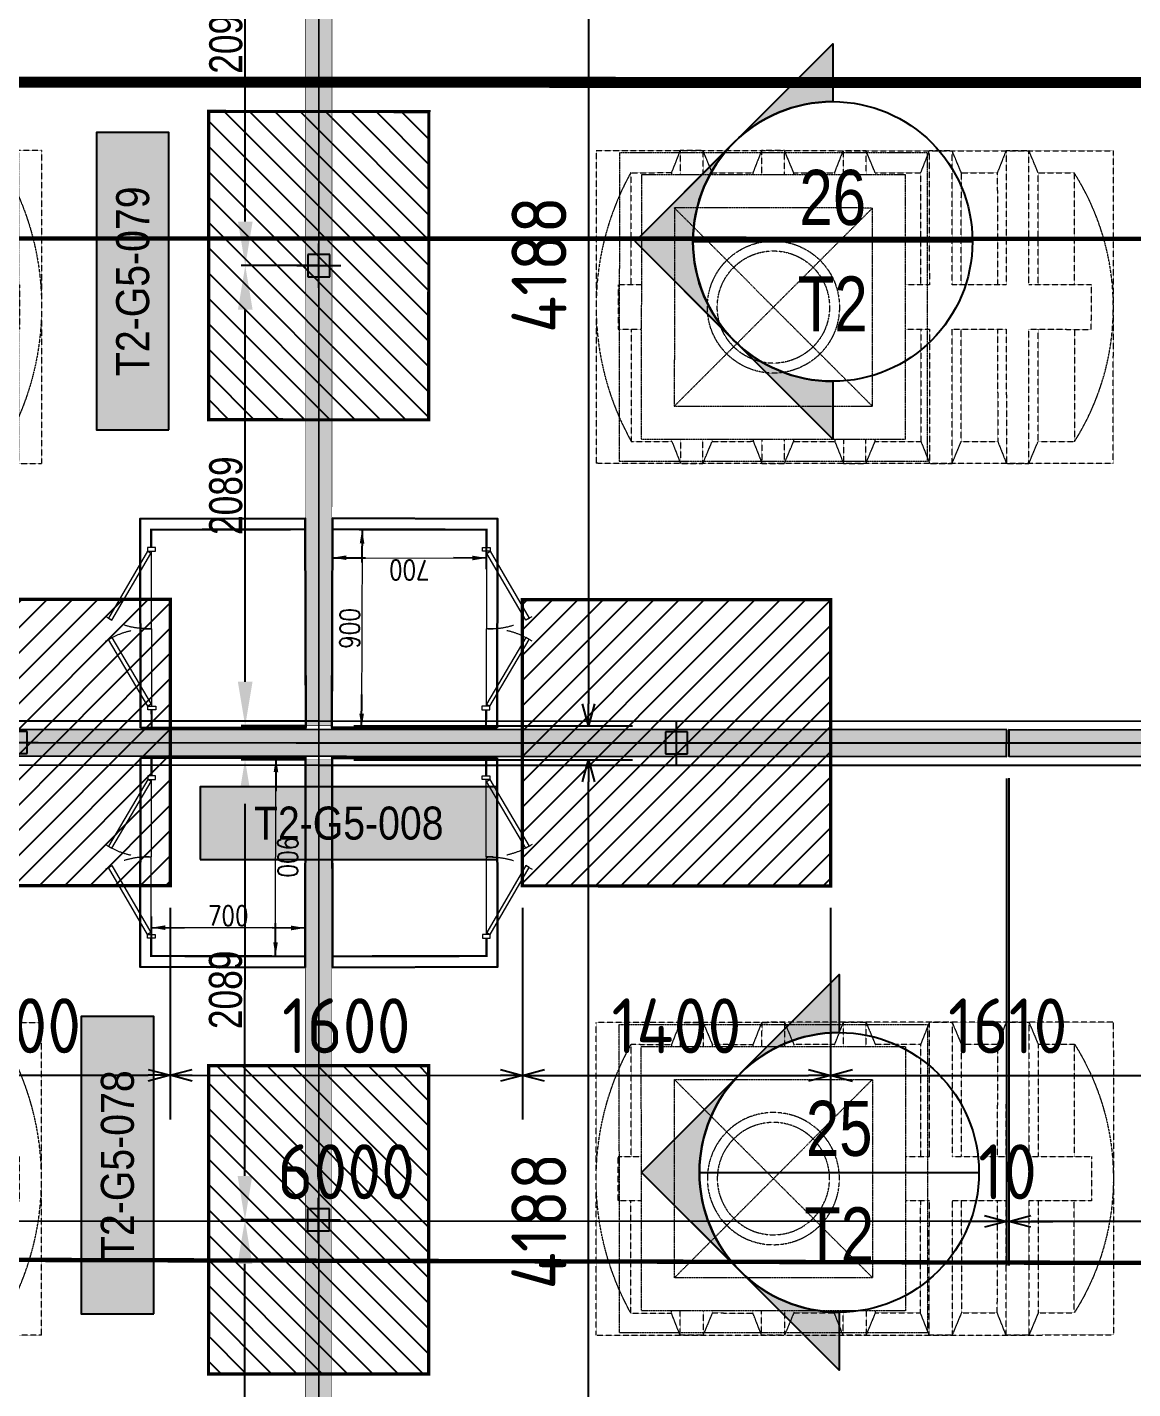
# Model space of a CAD drawing. Header units: centimetres. Extents: x -6122352 to 4157695, y -1694241 to 1947892.
# Drawn here: x 85581 to 90605, y -177697 to -171514 of the extents above; entities that cross this region are included whole.
import ezdxf
from ezdxf.enums import TextEntityAlignment as Align

# ---------------------------------------------------------------- set-up
doc = ezdxf.new("R2010")
doc.units = ezdxf.units.CM
doc.header["$MEASUREMENT"] = 0
doc.header["$PDMODE"] = 66
doc.header["$PDSIZE"] = 100
for name, pattern in [('HIDDEN', [0.375, 0.25, -0.125]), ('LTH-4G-M-XR-GROUND FLOOR PLAN$0$HIDDEN2', [0.1875, 0.125, -0.0625]), ('XR-AR-END-SETTING OUT PLAN$0$23261-XR-AR-SI-GF$0$HIDDEN', [0.375, 0.25, -0.125])]:
    doc.linetypes.add(name, pattern=pattern)
for name, color, linetype in [('00-MI-DIM', 7, 'Continuous'), ('23585-XR-AR-BOUNDARY WALLS AND SETBACKS$0$setback', 7, 'XR-AR-END-SETTING OUT PLAN$0$23261-XR-AR-SI-GF$0$HIDDEN'), ('@MI-FOOTINGS', 7, 'Continuous'), ('@MI-MEP', 7, 'Continuous'), ('@MI-REF LAYER', 7, 'Continuous'), ('@MI-TYPE-02', 6, 'Continuous'), ('CTECH-Text 2.5mm', 2, 'Continuous'), ('PANEL-TAGS', 7, 'Continuous'), ('VD-WS-WATER TANK', 7, 'Continuous')]:
    doc.layers.add(name, color=color, linetype=linetype)
doc.layers.add('08-Compound Wall-2', color=6, linetype='Continuous', lineweight=25, true_color=0xff00ff)
for name, color, linetype, lineweight in [('23585-XR-AR-102-8P-GF$0$A-FLOR-XREF', 8, 'Continuous', 9), ('23585-XR-AR-DAMAC PLOT LIMITS$0$1-Mid units', 41, 'Continuous', 5), ('A-ANNO-TEXT', 3, 'Continuous', 25), ('LTH-4G-M-XR-GROUND FLOOR PLAN$0$1717 X Water Tank Location_5B$0$00 Line 2', 6, 'Continuous', 13), ('ZAT_WALL PANEL', 3, 'Continuous', 30)]:
    doc.layers.add(name, color=color, linetype=linetype, lineweight=lineweight)
doc.layers.add('LTH-4G-M-XR-GROUND FLOOR PLAN$0$PDF_Geometry', color=7, linetype='Continuous', true_color=0xcccccc)
doc.styles.add('Arial Narrow', font='ARIALN.TTF', dxfattribs={"width": 0.95, "height": 500})
doc.styles.add('DIMTEXT', font='romans.shx', dxfattribs={"width": 0.8})
doc.styles.add('JWC 1.50MM', font='GOTHIC.TTF', dxfattribs={"width": 0.8, "height": 1.5})
doc.styles.add('PANELTAG_STYLE', font='arial.ttf')
doc.styles.add('Schueco-BEMSTIL', font='isocpeur.ttf', dxfattribs={"width": 0.9})
doc.dimstyles.new('DIM-25', dxfattribs={"dimscale": 25, "dimtxt": 2.5, "dimasz": 2.5, "dimexe": 1.25, "dimexo": 0.625, "dimgap": 1, "dimtad": 1, "dimdec": 0, "dimdsep": 46, "dimtxsty": 'DIMTEXT', "dimblk": 'AROW', "dimcen": 2.5, "dimse1": 1, "dimse2": 1, "dimclrd": 1, "dimclre": 1, "dimclrt": 2, "dimadec": 0, "dimazin": 0, "dimtfac": 1, "dimtdec": 0, "dimtmove": 0, "dimatfit": 3, "dimfxl": 1, "dimarcsym": 0})
doc.dimstyles.new('JWC - 1.5', dxfattribs={"dimtxt": 1.5, "dimasz": 2, "dimexe": 0.18, "dimexo": 0.06, "dimgap": 0.09, "dimtad": 1, "dimtoh": 1, "dimdec": 0, "dimzin": 0, "dimdsep": 46, "dimtxsty": 'JWC 1.50MM', "dimcen": 0.09, "dimclrd": 1, "dimclre": 1, "dimclrt": 2, "dimadec": 0, "dimazin": 0, "dimtfac": 1, "dimtdec": 0, "dimtofl": 0, "dimtmove": 0, "dimatfit": 3, "dimfxl": 30, "dimtolj": 1, "dimtzin": 0, "dimarcsym": 0})
doc.dimstyles.new('MI- JWC-TXT-2.5 MM', dxfattribs={"dimscale": 1.5, "dimtxt": 2.5, "dimasz": 1, "dimexe": 2, "dimexo": 1, "dimgap": 1, "dimtad": 1, "dimdec": 0, "dimdsep": 46, "dimtxsty": 'Schueco-BEMSTIL', "dimblk": 'OPEN30', "dimcen": 0, "dimdle": 2, "dimclrd": 140, "dimclre": 8, "dimclrt": 40, "dimadec": 0, "dimazin": 2, "dimtfac": 1, "dimtdec": 0, "dimtix": 1, "dimtmove": 2, "dimatfit": 3, "dimldrblk": 'OPEN', "dimfxl": 2, "dimlwd": -1, "dimlwe": -1, "dimarcsym": 0})

# ---------------------------------------------------------------- blocks, each defined once
blk = doc.blocks.new('23585-XR-AR-BOUNDARY WALLS AND SETBACKS')
at = {"layer": '08-Compound Wall-2'}
for points in [[(496543.3055, 2768839.1644), (496560.9267, 2768823.0184), (496567.0408, 2768829.6907), (496571.0944, 2768834.1145), (496575.1476, 2768838.5383), (496579.201, 2768842.9621), (496583.2544, 2768847.3859), (496589.3684, 2768854.0583), (496571.747, 2768870.2047)], [(496578.6957, 2768806.737), (496561.0742, 2768822.8833), (496567.1882, 2768829.5555), (496571.2418, 2768833.9793), (496575.295, 2768838.4031), (496579.3484, 2768842.8269), (496583.4018, 2768847.2507), (496589.5159, 2768853.9232), (496607.1371, 2768837.777)]]:
    blk.add_lwpolyline(points, dxfattribs=at)
at = {"layer": '23585-XR-AR-BOUNDARY WALLS AND SETBACKS$0$setback', "ltscale": 40, "const_width": 0.05}
blk.add_lwpolyline([(496585.2711, 2768853.8794), (496570.8939, 2768867.0531), (496566.7391, 2768862.5186), (496562.6856, 2768858.0948), (496558.6322, 2768853.671), (496554.5788, 2768849.2473), (496550.5252, 2768844.8235), (496546.3706, 2768840.2892), (496560.7478, 2768827.1156), (496564.9027, 2768831.6499), (496568.9563, 2768836.0737), (496573.0094, 2768840.4973), (496577.0628, 2768844.9212), (496581.1162, 2768849.345), (496585.2711, 2768853.8794)], dxfattribs=at)
blk = doc.blocks.new('A$C9d9485f6')
at = {"layer": 'A-ANNO-TEXT', "rotation": 312.4881850805905}
blk.add_blockref('23585-XR-AR-BOUNDARY WALLS AND SETBACKS', (-2377088.5348, -1504219.2521), dxfattribs=at)
blk = doc.blocks.new('23585-XR-AR-DAMAC PLOT LIMITS')
at = {"layer": '23585-XR-AR-DAMAC PLOT LIMITS$0$1-Mid units', "color": 251, "true_color": 0x636466}
for points in [[(496579.2747, 2768842.8945), (496561.5797, 2768859.1081), (496565.6331, 2768863.5319), (496583.3281, 2768847.3183)], [(496575.2213, 2768838.4707), (496557.5263, 2768854.6843), (496561.5797, 2768859.1081), (496579.2747, 2768842.8945)], [(496579.2747, 2768842.8945), (496583.3281, 2768847.3183), (496601.0233, 2768831.1045), (496596.9699, 2768826.6807)], [(496575.2213, 2768838.4707), (496579.2747, 2768842.8945), (496596.9699, 2768826.6807), (496592.9163, 2768822.2571)]]:
    blk.add_lwpolyline(points, close=True, dxfattribs=at)
blk = doc.blocks.new('A$Cf093b529')
at = {"layer": 'A-ANNO-TEXT'}
blk.add_blockref('23585-XR-AR-DAMAC PLOT LIMITS', (-495391.9901, -2768603.4419), dxfattribs=at)
blk = doc.blocks.new('AROW')
at = {"color": 1, "ltscale": 100}
for p, q in [((0, 0), (-3, 0)), ((0, -1), (0, 1))]:
    blk.add_line(p, q, dxfattribs=at)
blk.add_solid([(-1.28, 0.21), (-1.28, -0.21), (0, 0)], dxfattribs=at)
blk = doc.blocks.new('*D475')
at = {"layer": 'CTECH-Text 2.5mm', "color": 8, "lineweight": -2, "ltscale": 10, "transparency": 16777216}
blk.add_line((0.8246, -0.1346), (0.0246, -0.1346), dxfattribs=at)
at = {"layer": 'Defpoints', "color": 0, "ltscale": 10, "transparency": 16777216}
for p in [(-0.0254, 0), (0.8746, 0), (-0.0254, -0.1346)]:
    blk.add_point(p, dxfattribs=at)
at = {"layer": 'CTECH-Text 2.5mm', "color": 8, "lineweight": -2, "ltscale": 10, "transparency": 16777216, "xscale": 0.05, "yscale": 0.05, "zscale": 0.05, "rotation": 180}
blk.add_blockref('AROW', (-0.0254, -0.1346), dxfattribs=at)
at = {"layer": 'CTECH-Text 2.5mm', "color": 8, "lineweight": -2, "ltscale": 10, "transparency": 16777216, "xscale": 0.05, "yscale": 0.05, "zscale": 0.05}
blk.add_blockref('AROW', (0.8746, -0.1346), dxfattribs=at)
at = {"layer": 'CTECH-Text 2.5mm', "color": 8, "ltscale": 10, "transparency": 16777216, "insert": (0.4246, -0.0796), "char_height": 0.09, "attachment_point": 5, "style": 'DIMTEXT'}
blk.add_mtext('900', dxfattribs=at)
blk = doc.blocks.new('*D474')
at = {"layer": 'CTECH-Text 2.5mm', "color": 8, "lineweight": -2, "ltscale": 10, "transparency": 16777216}
blk.add_line((0.7459, -0.05), (0.7459, -0.65), dxfattribs=at)
at = {"layer": 'Defpoints', "color": 0, "ltscale": 10, "transparency": 16777216}
for p in [(0.8746, 0), (0.7459, -0.7), (0.8746, -0.7)]:
    blk.add_point(p, dxfattribs=at)
at = {"layer": 'CTECH-Text 2.5mm', "color": 8, "lineweight": -2, "ltscale": 10, "transparency": 16777216, "xscale": 0.05, "yscale": 0.05, "zscale": 0.05}
for p, rotation in [((0.7459, 0), 90), ((0.7459, -0.7), 270)]:
    blk.add_blockref('AROW', p, dxfattribs=dict(at, rotation=rotation))
at = {"layer": 'CTECH-Text 2.5mm', "color": 8, "ltscale": 10, "transparency": 16777216, "insert": (0.6909, -0.35), "char_height": 0.09, "attachment_point": 5, "rotation": 90, "style": 'DIMTEXT'}
blk.add_mtext('700', dxfattribs=at)
blk = doc.blocks.new('WT')
at = {"layer": 'VD-WS-WATER TANK', "color": 8, "linetype": 'HIDDEN', "lineweight": 5}
for p, q in [((-1544.6, 709.7), (-1544.6, -710.3)), ((-1544.6, 709.7), (805.4, 709.7)), ((805.4, -710.3), (805.4, 709.7)), ((-1205.2, 610), (-1368.6, 609.7)), ((-1367.6, 100.7), (-1368.6, 609.7)), ((-853.8, 610), (-1019.5, 609.7)), ((-462.5, 610), (-670.5, 610)), ((-92.3, 610), (-279.1, 610)), ((278, 610), (91.1, 609.6)), ((645.8, 610), (461.3, 609.7)), ((646.8, 100.7), (645.8, 610)), ((-1366.3, -610.3), (-1367.2, -101.4)), ((648.2, -610), (647.2, -101.4)), ((-1202.9, -610), (-1366.3, -610.3)), ((-853.8, -610), (-1017.2, -610.3)), ((-462.5, -610), (-668.2, -610)), ((-92.3, -610), (-276.8, -610)), ((278, -610), (93.4, -610.3)), ((648.2, -610), (463.6, -610.3)), ((805.4, -710.3), (-1544.6, -710.3))]:
    blk.add_line(p, q, dxfattribs=at)
at = {"layer": 'VD-WS-WATER TANK', "color": 8, "linetype": 'HIDDEN', "lineweight": 5, "ltscale": 0.2}
for p, q in [((-450, 450, 1.1), (450, -450, -1)), ((450, 450), (-450, -450, 1))]:
    blk.add_line(p, q, dxfattribs=at)
at = {"layer": 'VD-WS-WATER TANK', "color": 8, "linetype": 'HIDDEN', "lineweight": 5}
for points in [[(-1058, 100.7), (-1059, 709.7), (-1161.1, 709.7), (-1202.9, 610), (-1202.9, 100.7)], [(-1161.1, 709.7), (-1161.1, 100.7)], [(-1018.6, 100.7), (-1019.5, 610), (-1059, 709.7)], [(-708.9, 100.7), (-709.9, 709.7), (-812, 709.7), (-853.8, 610), (-853.8, 100.7)], [(-812, 709.7), (-812, 100.7)], [(-669.5, 100.7), (-670.5, 610), (-709.9, 709.7)], [(-318.4, 600), (-318.6, 709.7), (-420.7, 709.7), (-462.5, 610), (-462.5, 600)], [(-420.7, 709.7), (-420.7, 600)], [(-279.1, 600), (-279.1, 610), (-318.6, 709.7)], [(51.8, 600), (51.6, 709.7), (-50.5, 709.7), (-92.3, 610), (-92.3, 600)], [(-50.5, 709.7), (-50.5, 600)], [(91.1, 600), (91.1, 610), (51.6, 709.7)], [(422, 600), (421.8, 709.7), (319.7, 709.7), (278, 610), (278, 600)], [(319.7, 709.7), (319.7, 600)], [(461.3, 600), (461.3, 610), (421.8, 709.7)], [(-1161.1, 100.7), (-1444.6, 100.7), (-1444.6, -101.4), (-1161.1, -101.4)], [(-812, 100.7), (-1058, 100.7)], [(-600, 100.7), (-708.9, 100.7)], [(600, -101.4), (705.4, -101.4), (705.4, 100.7), (600, 100.7)], [(-1202.9, -101.4), (-1202.9, -610), (-1161.1, -710.3), (-1056.7, -710.3), (-1017.2, -610), (-1018.2, -101.4)], [(-1161.1, -101.4), (-1161.1, -710.3)], [(-1056.7, -710.3), (-1057.7, -101.4)], [(-1057.7, -101.4), (-812, -101.4)], [(-853.8, -101.4), (-853.8, -610), (-812, -710.3), (-707.6, -710.3), (-668.2, -610), (-669.1, -101.4)], [(-812, -101.4), (-812, -710.3)], [(-707.6, -710.3), (-708.6, -101.4)], [(-708.6, -101.4), (-600, -101.4)], [(-462.5, -600), (-462.5, -610), (-420.7, -710.3), (-316.2, -710.3), (-276.8, -610), (-276.8, -600)], [(-420.7, -600), (-420.7, -710.3)], [(-316.2, -710.3), (-316.4, -600)], [(-92.3, -600), (-92.3, -610), (-50.5, -710.3), (54, -710.3), (93.4, -610), (93.4, -600)], [(-50.5, -600), (-50.5, -710.3)], [(54, -710.3), (53.8, -600)], [(278, -600), (278, -610), (319.7, -710.3), (424.2, -710.3), (463.6, -610), (463.6, -600)], [(319.7, -600), (319.7, -710.3)], [(424.2, -710.3), (424, -600)]]:
    blk.add_lwpolyline(points, dxfattribs=at)
at = {"layer": 'VD-WS-WATER TANK', "color": 8, "linetype": 'HIDDEN', "lineweight": 5, "ltscale": 0.2}
for points in [[(-700, -700), (700, -700), (700, 700), (-700, 700)], [(-600, -600), (600, -600), (600, 600), (-600, 600)], [(-450, -450), (450, -450), (450, 450), (-450, 450)]]:
    blk.add_lwpolyline(points, close=True, dxfattribs=at)
at = {"layer": 'VD-WS-WATER TANK', "color": 8, "linetype": 'HIDDEN', "lineweight": 5}
for radius in [300, 255]:
    blk.add_circle((0, 0), radius, dxfattribs=at)
for centre, radius, start, end in [((-406.1, 1.5), 1138.5, 147.71236, 212.50564), ((-448.6, -2.1), 1254, 331.0009, 29.21709)]:
    blk.add_arc(centre, radius, start, end, dxfattribs=at)
blk = doc.blocks.new('A$Ce093a295')
at = {"color": 1, "true_color": 0xeb0000, "const_width": 0.008}
blk.add_lwpolyline([(42.3, -24.0001), (33.1501, -24.0001), (27.1499, -24), (21.1501, -23.9999), (15.1501, -24), (9.1501, -24), (0, -24.0002), (0, 0), (9.15, -0.0001), (15.1501, -0.0001), (21.1501, -0.0001), (27.1499, 0.0001), (33.1501, 0), (42.3, -0.0002)], close=True, dxfattribs=at)
blk = doc.blocks.new('A$Cb8ceda06')
at = {"color": 1, "true_color": 0xeb0000, "const_width": 0.008}
blk.add_lwpolyline([(42.3, -0.0003), (42.2998, -24.0003), (33.1499, -24.0003), (27.1499, -24.0003), (21.1499, -24.0001), (15.1499, -24.0001), (9.1499, -24.0001), (0, -24.0002), (0, 0), (9.1499, -0.0003), (15.15, -0.0004), (21.1499, -0.0002), (27.1499, -0.0002), (33.1499, -0.0001)], close=True, dxfattribs=at)
blk = doc.blocks.new('_Open30')
at = {"color": 0, "linetype": 'ByBlock', "lineweight": -2}
for p, q in [((-1, 0.268), (0, 0)), ((0, 0), (-1, -0.268)), ((0, 0), (-1, 0))]:
    blk.add_line(p, q, dxfattribs=at)
blk = doc.blocks.new('*D745')
at = {"layer": '00-MI-DIM', "color": 8, "transparency": 16777216}
for p, q in [((90041.2, -174924.1), (90040.8, -177136.6)), ((96041.1, -174926.3), (96040.7, -177137.7))]:
    blk.add_line(p, q, dxfattribs=at)
at = {"layer": '00-MI-DIM', "color": 140, "transparency": 16777216}
blk.add_line((95940.7, -176937.7), (90140.8, -176936.6), dxfattribs=at)
at = {"layer": 'Defpoints', "color": 0, "transparency": 16777216}
for p in [(90041.2, -174824.1), (96041.1, -174826.3), (90040.8, -176936.6)]:
    blk.add_point(p, dxfattribs=at)
at = {"layer": '00-MI-DIM', "color": 140, "transparency": 16777216, "xscale": 100, "yscale": 100, "zscale": 100}
for p, rotation in [((90040.8, -176936.6), 179.9898439714545), ((96040.7, -176937.7), 359.9898439714545)]:
    blk.add_blockref('_Open30', p, dxfattribs=dict(at, rotation=rotation))
at = {"layer": '00-MI-DIM', "color": 40, "transparency": 16777216, "insert": (93040.8, -176712.2), "char_height": 250, "attachment_point": 5, "rotation": 359.98984, "style": 'Schueco-BEMSTIL'}
blk.add_mtext('6000', dxfattribs=at)
blk = doc.blocks.new('_Open')
at = {"color": 0, "linetype": 'ByBlock', "lineweight": -2}
for p, q in [((-1, 0.2), (0, 0)), ((-1, -0.2), (0, 0)), ((0, 0), (-1, 0))]:
    blk.add_line(p, q, dxfattribs=at)
blk = doc.blocks.new('*D746')
at = {"layer": '00-MI-DIM', "color": 8, "transparency": 16777216}
for p, q in [((90031.2, -174925.1), (90030.8, -177136.6)), ((90041.2, -174924.1), (90040.8, -177136.6))]:
    blk.add_line(p, q, dxfattribs=at)
at = {"layer": '00-MI-DIM', "color": 140, "transparency": 16777216}
for p, q in [((89930.8, -176936.6), (89830.8, -176936.6)), ((90040.8, -176936.6), (90030.8, -176936.6)), ((90140.8, -176936.6), (90240.8, -176936.7))]:
    blk.add_line(p, q, dxfattribs=at)
at = {"layer": 'Defpoints', "color": 0, "transparency": 16777216}
for p in [(90031.2, -174825.1), (90041.2, -174824.1), (90030.8, -176936.6)]:
    blk.add_point(p, dxfattribs=at)
at = {"layer": '00-MI-DIM', "color": 140, "transparency": 16777216, "xscale": 100, "yscale": 100, "zscale": 100}
for p, rotation in [((90030.8, -176936.6), 359.9898439714545), ((90040.8, -176936.6), 179.9898439714545)]:
    blk.add_blockref('_Open30', p, dxfattribs=dict(at, rotation=rotation))
at = {"layer": '00-MI-DIM', "color": 40, "transparency": 16777216, "insert": (90035.9, -176711.6), "char_height": 250, "attachment_point": 5, "rotation": 359.98984, "style": 'Schueco-BEMSTIL'}
blk.add_mtext('10', dxfattribs=at)
blk = doc.blocks.new('*D747')
at = {"layer": '00-MI-DIM', "color": 8, "transparency": 16777216}
for p, q in [((84031.2, -174922.9), (84030.8, -177135.6)), ((90031.2, -174925.1), (90030.8, -177136.6))]:
    blk.add_line(p, q, dxfattribs=at)
at = {"layer": '00-MI-DIM', "color": 140, "transparency": 16777216}
blk.add_line((89930.8, -176936.6), (84130.9, -176935.6), dxfattribs=at)
at = {"layer": 'Defpoints', "color": 0, "transparency": 16777216}
for p in [(84031.3, -174822.9), (90031.2, -174825.1), (84030.9, -176935.6)]:
    blk.add_point(p, dxfattribs=at)
at = {"layer": '00-MI-DIM', "color": 140, "transparency": 16777216, "xscale": 100, "yscale": 100, "zscale": 100}
for p, rotation in [((84030.9, -176935.6), 179.9898439714545), ((90030.8, -176936.6), 359.9898439714545)]:
    blk.add_blockref('_Open30', p, dxfattribs=dict(at, rotation=rotation))
at = {"layer": '00-MI-DIM', "color": 40, "transparency": 16777216, "insert": (87030.9, -176711.1), "char_height": 250, "attachment_point": 5, "rotation": 359.98984, "style": 'Schueco-BEMSTIL'}
blk.add_mtext('6000', dxfattribs=at)
blk = doc.blocks.new('T2-FOOTING PLAN')
at = {"layer": '@MI-FOOTINGS', "transparency": 33554679}
h = blk.add_hatch(dxfattribs=at)
h.set_pattern_fill('ANSI31', color=8, scale=650)
h.paths.add_polyline_path([(-700, 650), (700, 650), (700, -650), (-700, -650)])
at = {"layer": '@MI-FOOTINGS', "color": 160, "true_color": 0x3340f0, "const_width": 15}
blk.add_lwpolyline([(-700, 650), (700, 650), (700, -650), (-700, -650)], close=True, dxfattribs=at)
at = {"layer": '@MI-FOOTINGS', "color": 30}
blk.add_point((0, 0), dxfattribs=at)
blk = doc.blocks.new('*D826')
at = {"layer": '00-MI-DIM', "color": 8, "transparency": 16777216}
for p, q in [((84831.3, -175512.4), (84831.1, -176473)), ((86231.3, -175512.6), (86231.1, -176473.2))]:
    blk.add_line(p, q, dxfattribs=at)
at = {"layer": '00-MI-DIM', "color": 140, "transparency": 16777216}
blk.add_line((84931.2, -176273), (86131.2, -176273.2), dxfattribs=at)
at = {"layer": 'Defpoints', "color": 0, "transparency": 16777216}
for p in [(84831.3, -175412.4), (86231.3, -175412.6), (86231.2, -176273.2)]:
    blk.add_point(p, dxfattribs=at)
at = {"layer": '00-MI-DIM', "color": 140, "transparency": 16777216, "xscale": 100, "yscale": 100, "zscale": 100}
for p, rotation in [((84831.2, -176273), 179.9898439714545), ((86231.2, -176273.2), 359.9898439714545)]:
    blk.add_blockref('_Open30', p, dxfattribs=dict(at, rotation=rotation))
at = {"layer": '00-MI-DIM', "color": 40, "transparency": 16777216, "insert": (85531.2, -176048.1), "char_height": 250, "attachment_point": 5, "rotation": 359.98984, "style": 'Schueco-BEMSTIL'}
blk.add_mtext('1400', dxfattribs=at)
blk = doc.blocks.new('*D827')
at = {"layer": '00-MI-DIM', "color": 8, "transparency": 16777216}
for p, q in [((86231.3, -175512.6), (86231.1, -176473.2)), ((87831.3, -175512.9), (87831.1, -176473.5))]:
    blk.add_line(p, q, dxfattribs=at)
at = {"layer": '00-MI-DIM', "color": 140, "transparency": 16777216}
blk.add_line((86331.2, -176273.3), (87731.2, -176273.5), dxfattribs=at)
at = {"layer": 'Defpoints', "color": 0, "transparency": 16777216}
for p in [(86231.3, -175412.6), (87831.3, -175412.9), (87831.2, -176273.5)]:
    blk.add_point(p, dxfattribs=at)
at = {"layer": '00-MI-DIM', "color": 140, "transparency": 16777216, "xscale": 100, "yscale": 100, "zscale": 100}
for p, rotation in [((86231.2, -176273.2), 179.9898439714545), ((87831.2, -176273.5), 359.9898439714545)]:
    blk.add_blockref('_Open30', p, dxfattribs=dict(at, rotation=rotation))
at = {"layer": '00-MI-DIM', "color": 40, "transparency": 16777216, "insert": (87031.2, -176048.4), "char_height": 250, "attachment_point": 5, "rotation": 359.98984, "style": 'Schueco-BEMSTIL'}
blk.add_mtext('1600', dxfattribs=at)
blk = doc.blocks.new('*D828')
at = {"layer": '00-MI-DIM', "color": 8, "transparency": 16777216}
for p, q in [((87831.3, -175512.9), (87831.1, -176473.5)), ((89231.3, -175513.2), (89231.1, -176473.8))]:
    blk.add_line(p, q, dxfattribs=at)
at = {"layer": '00-MI-DIM', "color": 140, "transparency": 16777216}
blk.add_line((87931.2, -176273.5), (89131.2, -176273.8), dxfattribs=at)
at = {"layer": 'Defpoints', "color": 0, "transparency": 16777216}
for p in [(87831.3, -175412.9), (89231.3, -175413.2), (89231.2, -176273.8)]:
    blk.add_point(p, dxfattribs=at)
at = {"layer": '00-MI-DIM', "color": 140, "transparency": 16777216, "xscale": 100, "yscale": 100, "zscale": 100}
for p, rotation in [((87831.2, -176273.5), 179.9898439714545), ((89231.2, -176273.8), 359.9898439714545)]:
    blk.add_blockref('_Open30', p, dxfattribs=dict(at, rotation=rotation))
at = {"layer": '00-MI-DIM', "color": 40, "transparency": 16777216, "insert": (88531.2, -176048.7), "char_height": 250, "attachment_point": 5, "rotation": 359.98984, "style": 'Schueco-BEMSTIL'}
blk.add_mtext('1400', dxfattribs=at)
blk = doc.blocks.new('*D829')
at = {"layer": '00-MI-DIM', "color": 8, "transparency": 16777216}
for p, q in [((89231.3, -175513.2), (89231.1, -176473.8)), ((90841.5, -175513.6), (90841.3, -176474.1))]:
    blk.add_line(p, q, dxfattribs=at)
at = {"layer": '00-MI-DIM', "color": 140, "transparency": 16777216}
blk.add_line((89331.2, -176273.8), (90741.3, -176274), dxfattribs=at)
at = {"layer": 'Defpoints', "color": 0, "transparency": 16777216}
for p in [(89231.3, -175413.2), (90841.5, -175413.6), (90841.3, -176274.1)]:
    blk.add_point(p, dxfattribs=at)
at = {"layer": '00-MI-DIM', "color": 140, "transparency": 16777216, "xscale": 100, "yscale": 100, "zscale": 100}
for p, rotation in [((89231.2, -176273.8), 179.9898439714545), ((90841.3, -176274.1), 359.9898439714545)]:
    blk.add_blockref('_Open30', p, dxfattribs=dict(at, rotation=rotation))
at = {"layer": '00-MI-DIM', "color": 40, "transparency": 16777216, "insert": (90036.3, -176048.9), "char_height": 250, "attachment_point": 5, "rotation": 359.98984, "style": 'Schueco-BEMSTIL'}
blk.add_mtext('1610', dxfattribs=at)
blk = doc.blocks.new('PANELTAG')
at = {"layer": 'PANEL-TAGS', "color": 1}
blk.add_lwpolyline([(-13.5, -3.3), (13.5, -3.3), (13.5, 3.3), (-13.5, 3.3)], close=True, dxfattribs=at)
at = {"layer": 'PANEL-TAGS', "color": 40, "true_color": 0xffd700}
blk.add_solid([(-13.5, -3.3), (13.5, -3.3), (-13.5, 3.3), (13.5, 3.3)], dxfattribs=at)
at = {"layer": 'PANEL-TAGS', "color": 5, "style": 'PANELTAG_STYLE', "width": 0.85}
blk.add_attdef('TAGNO', text='', height=3, dxfattribs=at).set_placement((0, 0), align=Align.MIDDLE)
blk = doc.blocks.new('*D3682')
at = {"layer": '@MI-TYPE-02', "color": 8, "transparency": 16777216}
for p, q in [((-4199.4, -12259.9), (-4199.4, -13526.2)), ((-11.1, -12260.7), (-11.1, -13526.2))]:
    blk.add_line(p, q, dxfattribs=at)
at = {"layer": '@MI-TYPE-02', "color": 140, "transparency": 16777216}
blk.add_line((-111.1, -13326.2), (-4099.4, -13326.2), dxfattribs=at)
at = {"layer": 'Defpoints', "color": 0, "transparency": 16777216}
for p in [(-4199.4, -12159.9), (-11.1, -12160.7), (-4199.4, -13326.2)]:
    blk.add_point(p, dxfattribs=at)
at = {"layer": '@MI-TYPE-02', "color": 140, "transparency": 16777216, "xscale": 100, "yscale": 100, "zscale": 100, "rotation": 180}
blk.add_blockref('_Open30', (-4199.4, -13326.2), dxfattribs=at)
at = {"layer": '@MI-TYPE-02', "color": 140, "transparency": 16777216, "xscale": 100, "yscale": 100, "zscale": 100}
blk.add_blockref('_Open30', (-11.1, -13326.2), dxfattribs=at)
at = {"layer": '@MI-TYPE-02', "color": 40, "transparency": 16777216, "insert": (-2105.2, -13101.2), "char_height": 250, "attachment_point": 5, "style": 'Schueco-BEMSTIL'}
blk.add_mtext('4188', dxfattribs=at)
blk = doc.blocks.new('*D3683')
at = {"layer": '@MI-TYPE-02', "color": 8, "transparency": 16777216}
for p, q in [((-8542.2, -12260.6), (-8542.2, -13526)), ((-4353.9, -12259.9), (-4353.9, -13526.2))]:
    blk.add_line(p, q, dxfattribs=at)
at = {"layer": '@MI-TYPE-02', "color": 140, "transparency": 16777216}
blk.add_line((-8442.2, -13326.1), (-4453.9, -13326.2), dxfattribs=at)
at = {"layer": 'Defpoints', "color": 0, "transparency": 16777216}
for p in [(-8542.2, -12160.6), (-4353.9, -12159.9), (-4353.9, -13326.2)]:
    blk.add_point(p, dxfattribs=at)
at = {"layer": '@MI-TYPE-02', "color": 140, "transparency": 16777216, "xscale": 100, "yscale": 100, "zscale": 100}
for p, rotation in [((-8542.2, -13326), 179.9983766928187), ((-4353.9, -13326.2), 359.9983766928187)]:
    blk.add_blockref('_Open30', p, dxfattribs=dict(at, rotation=rotation))
at = {"layer": '@MI-TYPE-02', "color": 40, "transparency": 16777216, "insert": (-6448.1, -13101.1), "char_height": 250, "attachment_point": 5, "rotation": 359.99838, "style": 'Schueco-BEMSTIL'}
blk.add_mtext('4188', dxfattribs=at)
blk = doc.blocks.new('T2-SINGLE FOOTING')
at = {"layer": '@MI-FOOTINGS', "transparency": 33554679}
h = blk.add_hatch(dxfattribs=at)
h.set_pattern_fill('ANSI31', color=8, scale=650)
h.paths.add_polyline_path([(-700, 500), (700, 500), (700, -500), (-700, -500)])
at = {"layer": '@MI-FOOTINGS', "color": 62, "const_width": 15}
blk.add_lwpolyline([(-700, 500), (700, 500), (700, -500), (-700, -500)], close=True, dxfattribs=at)
at = {"layer": '@MI-FOOTINGS', "color": 30}
blk.add_point((0, 0), dxfattribs=at)
blk = doc.blocks.new('*D3684')
at = {"color": 1, "lineweight": -2, "transparency": 16777216}
for p, q in [((-8542.2, -12034.6), (-8542.2, -11747.6)), ((-8342.2, -11765.6), (-6643.1, -11765.6)), ((-6443.1, -12094.2), (-6443.1, -11747.6))]:
    blk.add_line(p, q, dxfattribs=at)
at = {"color": 1, "transparency": 16777216}
for points in [[(-8342.2, -11732.2), (-8342.2, -11798.9), (-8542.2, -11765.6)], [(-6643.1, -11732.2), (-6643.1, -11798.9), (-6443.1, -11765.6)]]:
    blk.add_solid(points, dxfattribs=at)
at = {"layer": 'Defpoints', "color": 0, "transparency": 16777216}
for p in [(-6443.1, -11765.6), (-8542.2, -12040.6), (-6443.1, -12100.2)]:
    blk.add_point(p, dxfattribs=at)
at = {"color": 2, "transparency": 16777216, "insert": (-7492.6, -11677.8), "char_height": 150, "attachment_point": 5, "style": 'JWC 1.50MM'}
blk.add_mtext('\\A1;2099', dxfattribs=at)
blk = doc.blocks.new('*D3058')
at = {"color": 1, "lineweight": -2, "transparency": 16777216}
for p, q in [((-6443.1, -12094.2), (-6443.1, -11747.6)), ((-6243.1, -11765.6), (-4553.9, -11765.6)), ((-4353.9, -12033.9), (-4353.9, -11747.6))]:
    blk.add_line(p, q, dxfattribs=at)
at = {"color": 1, "transparency": 16777216}
for points in [[(-6243.1, -11732.2), (-6243.1, -11798.9), (-6443.1, -11765.6)], [(-4553.9, -11732.2), (-4553.9, -11798.9), (-4353.9, -11765.6)]]:
    blk.add_solid(points, dxfattribs=at)
at = {"layer": 'Defpoints', "color": 0, "transparency": 16777216}
for p in [(-4353.9, -11765.6), (-4353.9, -12039.9), (-6443.1, -12100.2)]:
    blk.add_point(p, dxfattribs=at)
at = {"color": 2, "transparency": 16777216, "insert": (-5398.5, -11677.8), "char_height": 150, "attachment_point": 5, "style": 'JWC 1.50MM'}
blk.add_mtext('\\A1;2089', dxfattribs=at)
blk = doc.blocks.new('*D3059')
at = {"color": 1, "lineweight": -2, "transparency": 16777216}
for p, q in [((-4199.3, -12035.4), (-4199.3, -11748.3)), ((-3999.3, -11766.3), (-2310.2, -11766.3)), ((-2110.2, -12095), (-2110.2, -11748.3))]:
    blk.add_line(p, q, dxfattribs=at)
at = {"color": 1, "transparency": 16777216}
for points in [[(-3999.3, -11733), (-3999.3, -11799.7), (-4199.3, -11766.3)], [(-2310.2, -11733), (-2310.2, -11799.7), (-2110.2, -11766.3)]]:
    blk.add_solid(points, dxfattribs=at)
at = {"layer": 'Defpoints', "color": 0, "transparency": 16777216}
for p in [(-2110.2, -11766.3), (-4199.3, -12041.4), (-2110.2, -12101)]:
    blk.add_point(p, dxfattribs=at)
at = {"color": 2, "transparency": 16777216, "insert": (-3154.8, -11678.6), "char_height": 150, "attachment_point": 5, "style": 'JWC 1.50MM'}
blk.add_mtext('\\A1;2089', dxfattribs=at)
blk = doc.blocks.new('*D3681')
at = {"color": 1, "lineweight": -2, "transparency": 16777216}
for p, q in [((-2110.2, -12095), (-2110.2, -11748.3)), ((-1910.2, -11766.3), (-211, -11766.3)), ((-11, -12034.6), (-11, -11748.3))]:
    blk.add_line(p, q, dxfattribs=at)
at = {"color": 1, "transparency": 16777216}
for points in [[(-1910.2, -11733), (-1910.2, -11799.7), (-2110.2, -11766.3)], [(-211, -11733), (-211, -11799.7), (-11, -11766.3)]]:
    blk.add_solid(points, dxfattribs=at)
at = {"layer": 'Defpoints', "color": 0, "transparency": 16777216}
for p in [(-11, -11766.3), (-11, -12040.6), (-2110.2, -12101)]:
    blk.add_point(p, dxfattribs=at)
at = {"color": 2, "transparency": 16777216, "insert": (-1060.6, -11678.6), "char_height": 150, "attachment_point": 5, "style": 'JWC 1.50MM'}
blk.add_mtext('\\A1;2099', dxfattribs=at)
blk = doc.blocks.new('*U3659')
h = blk.add_hatch(color=94)
edge = h.paths.add_edge_path()
edge.add_line((0, -6.35), (0, -8.98))
edge.add_line((0, -8.98), (-8.98, 0))
edge.add_line((-8.98, 0), (0, 8.98))
edge.add_line((0, 8.98), (0, 6.35))
edge.add_arc((0, 0), 6.35, 90, 270)
at = {"color": 94}
blk.add_line((-6.35, 0), (6.35, 0), dxfattribs=at)
blk.add_lwpolyline([(0, -6.35), (0, -8.98), (-8.98, 0), (0, 8.98), (0, 6.35, 1)], format="xyb", close=True, dxfattribs=at)
blk.add_lwpolyline([(-4.49, 4.49, 0.414214), (-4.49, -4.49), (-8.98, 0), (-4.49, 4.49)], format="xyb", close=True)
blk.add_circle((0, 0), 6.35, dxfattribs=at)
at = {"style": 'Arial Narrow', "width": 0.95, "flags": 8}
blk.add_attdef('VIEWNUMBER', text='', height=2.5, dxfattribs=at).set_placement((0, 0), align=Align.BOTTOM_CENTER)
blk.add_attdef('SHEETNUMBER', text='', height=2.5, dxfattribs=at).set_placement((0, -1.588), align=Align.TOP_CENTER)
blk = doc.blocks.new('A$C3dfd7553')
at = {"layer": 'LTH-4G-M-XR-GROUND FLOOR PLAN$0$1717 X Water Tank Location_5B$0$00 Line 2', "color": 8, "linetype": 'Continuous', "elevation": 0}
blk.add_lwpolyline([(0.0563, -0.7, 0.01, 0.01, 0), (-0.0254, -0.7, 0.01, 0.01, 0), (-0.0254, 0, 0.01, 0.01, 0), (0.8746, 0, 0.01, 0.01, 0), (0.8746, -0.7, 0.01, 0.01, 0), (0.7937, -0.7, 0, 0, 0)], format="xyseb", dxfattribs=at)
at = {"layer": 'LTH-4G-M-XR-GROUND FLOOR PLAN$0$PDF_Geometry', "color": 8, "lineweight": 5, "elevation": 0}
for points in [[(0.0734, -0.7172), (0.0734, -0.6813), (0.0563, -0.6813), (0.0563, -0.7172)], [(0.3766, -0.8952), (0.386, -0.8796), (0.0828, -0.7016), (0.0734, -0.7172)], [(0.4734, -0.8952), (0.464, -0.8796), (0.7672, -0.7016), (0.7766, -0.7172)], [(0.7766, -0.7172), (0.7766, -0.6813), (0.7937, -0.6813), (0.7937, -0.7172)]]:
    blk.add_lwpolyline(points, close=True, dxfattribs=at)
blk.add_lwpolyline([(0.7766, -0.7), (0.0734, -0.7)], dxfattribs=at)
at = {"layer": 'LTH-4G-M-XR-GROUND FLOOR PLAN$0$PDF_Geometry', "color": 8, "linetype": 'LTH-4G-M-XR-GROUND FLOOR PLAN$0$HIDDEN2', "lineweight": 5}
for centre, start, end in [((0.0734, -0.7172), 327.14069, 2.80213), ((0.7766, -0.7172), 177.19787, 212.85931)]:
    blk.add_arc(centre, 0.3516, start, end, dxfattribs=at)
at = {"layer": 'ZAT_WALL PANEL', "color": 1, "elevation": 0}
blk.add_lwpolyline([(-0.0254, -0.75), (-0.0254, 0), (0.9246, 0), (0.9246, -0.75), (-0.0254, -0.75)], dxfattribs=at)
at = {"layer": 'CTECH-Text 2.5mm', "color": 8, "ltscale": 10}
dim = blk.add_linear_dim(base=(-0.0254, -0.1346), p1=(0.8746, 0), p2=(-0.0254, 0), dimstyle='DIM-25', override={"dimscale": 1, "dimtxt": 0.09, "dimasz": 0.05, "dimgap": 0.01, "dimlfac": 1000, "dimclrd": 8, "dimclre": 8, "dimclrt": 8}, dxfattribs=at)
dim.commit()
dim.dimension.update_dxf_attribs({"geometry": '*D475', "text_midpoint": (0.4246, -0.0796)})
dim = blk.add_linear_dim(base=(0.7459, -0.7), p1=(0.8746, 0), p2=(0.8746, -0.7), angle=90, dimstyle='DIM-25', override={"dimscale": 1, "dimtxt": 0.09, "dimasz": 0.05, "dimgap": 0.01, "dimlfac": 1000, "dimclrd": 8, "dimclre": 8, "dimclrt": 8}, dxfattribs=at)
dim.commit()
dim.dimension.update_dxf_attribs({"geometry": '*D474', "text_midpoint": (0.6909, -0.35)})
blk = doc.blocks.new('23585-XR-AR-MID-ANNO-GF')
at = {"xscale": 1000, "yscale": 1000, "zscale": 1000, "rotation": 269.8774601641335}
blk.add_blockref('A$C3dfd7553', (5900.3, 23874.6, 0), dxfattribs=at)
at = {"layer": 'VD-WS-WATER TANK', "ltscale": 100, "rotation": 359.9969187736403}
blk.add_blockref('WT', (3895.2, 21990.4), dxfattribs=at)
blk = doc.blocks.new('A$Cd29382e1')
at = {"color": 1, "true_color": 0xeb0000, "const_width": 0.008}
blk.add_lwpolyline([(42.3, -24.0001), (33.1501, -24.0001), (27.1499, -24), (21.1501, -23.9999), (15.1501, -24), (9.1501, -24), (0, -24.0002), (0, 0), (9.15, -0.0001), (15.1501, -0.0001), (21.1501, -0.0001), (27.1499, 0.0001), (33.1501, 0), (42.3, -0.0002)], close=True, dxfattribs=at)
at = {"layer": '23585-XR-AR-102-8P-GF$0$A-FLOR-XREF'}
for p, xscale, yscale, zscale, rotation in [((21.1183, -23.9679), -0.001000000000000002, 0.001, 0.001, 0.01981388495084247), ((9.1899, -23.9701), 0.0009999999999999998, 0.0009999999999999998, 0.0009999999999999998, 359.9999999999999)]:
    blk.add_blockref('23585-XR-AR-MID-ANNO-GF', p, dxfattribs=dict(at, xscale=xscale, yscale=yscale, zscale=zscale, rotation=rotation))
blk = doc.blocks.new('A$C5d23761a')
at = {"color": 1, "true_color": 0xeb0000, "const_width": 0.008}
blk.add_lwpolyline([(42.3, -0.0003), (42.2998, -24.0003), (33.1499, -24.0003), (27.1499, -24.0003), (21.1499, -24.0001), (15.1499, -24.0001), (9.1499, -24.0001), (0, -24.0002), (0, 0), (9.1499, -0.0003), (15.15, -0.0004), (21.1499, -0.0002), (27.1499, -0.0002), (33.1499, -0.0001)], close=True, dxfattribs=at)
at = {"layer": '23585-XR-AR-102-8P-GF$0$A-FLOR-XREF', "xscale": -0.001000000000000003, "yscale": 0.001000000000000001, "zscale": 0.001, "rotation": 0.0198138849508114}
blk.add_blockref('23585-XR-AR-MID-ANNO-GF', (33.1185, -23.9678), dxfattribs=at)
at = {"layer": '23585-XR-AR-102-8P-GF$0$A-FLOR-XREF', "xscale": 0.001, "yscale": 0.001, "zscale": 0.001}
blk.add_blockref('23585-XR-AR-MID-ANNO-GF', (21.1896, -23.9698), dxfattribs=at)
blk = doc.blocks.new('G6-Partition Walls')
at = {"layer": '@MI-TYPE-02'}
h = blk.add_hatch(color=256, dxfattribs=at)
h.dxf.hatch_style = 1
h.paths.add_polyline_path([(-8541.8, -40.9), (-8541.9, -160.9), (-4353.6, -161.9), (-4353.6, -41.9)])
h.paths.add_polyline_path([(-8763.6, -6040.1), (-8763.6, -6160.1), (-4345.5, -6161.7), (-4345.5, -6041.7)])
h.paths.add_polyline_path([(-8542.2, -12160.6), (-8542.2, -12040.6), (-4353.9, -12039.9), (-4353.9, -12159.9)])
h.paths.add_polyline_path([(-8463.2, -18160.8), (-8463.2, -18040.8), (-4346.7, -18040), (-4346.7, -18160)])
h = blk.add_hatch(color=256, dxfattribs=at)
h.dxf.hatch_style = 1
h.paths.add_polyline_path([(-11.1, -41), (-11.1, -161), (-4199.3, -161.9), (-4199.4, -41.9)])
h.paths.add_polyline_path([(210.5, -6040.2), (210.5, -6160.2), (-4207.6, -6161.7), (-4207.6, -6041.7)])
h.paths.add_polyline_path([(-11.1, -12160.7), (-11, -12040.7), (-4199.3, -12039.9), (-4199.4, -12159.9)])
h.paths.add_polyline_path([(-90.3, -18160.9), (-90.2, -18040.9), (-4206.7, -18040), (-4206.7, -18160)])
at = {"layer": '@MI-TYPE-02', "const_width": 2.5}
for points in [[(-8542.2, -12160.6), (-8542.2, -12040.6), (-4353.9, -12039.9), (-4353.9, -12159.9)], [(-11.1, -12160.7), (-11, -12040.7), (-4199.3, -12039.9), (-4199.4, -12159.9)]]:
    blk.add_lwpolyline(points, close=True, dxfattribs=at)
for p in [(-6443.1, -12100.2), (-2110.2, -12100.3)]:
    blk.add_blockref('T2-SINGLE FOOTING', p)
at = {"color": 94}
for base, p1, p2, picture, middle in [((-6443.1, -11765.6), (-8542.2, -12040.6), (-6443.1, -12100.2), '*D3684', (-7492.6, -11677.8)), ((-4353.9, -11765.6), (-6443.1, -12100.2), (-4353.9, -12039.9), '*D3058', (-5398.5, -11677.8)), ((-2110.2, -11766.3), (-4199.3, -12041.4), (-2110.2, -12101), '*D3059', (-3154.8, -11678.6)), ((-11, -11766.3), (-2110.2, -12101), (-11, -12040.6), '*D3681', (-1060.6, -11678.6))]:
    dim = blk.add_linear_dim(base=base, p1=p1, p2=p2, dimstyle='JWC - 1.5', dxfattribs=at)
    dim.commit()
    dim.dimension.update_dxf_attribs({"geometry": picture, "text_midpoint": middle})
at = {"layer": '@MI-TYPE-02'}
dim = blk.add_linear_dim(base=(-4353.9, -13326.2), p1=(-8542.2, -12160.6), p2=(-4353.9, -12159.9), angle=179.99838, dimstyle='MI- JWC-TXT-2.5 MM', dxfattribs=at)
dim.commit()
dim.dimension.update_dxf_attribs({"geometry": '*D3683', "text_midpoint": (-6448.1, -13101.1)})
dim = blk.add_linear_dim(base=(-4199.4, -13326.2), p1=(-11.1, -12160.7), p2=(-4199.4, -12159.9), dimstyle='MI- JWC-TXT-2.5 MM', dxfattribs=at)
dim.commit()
dim.dimension.update_dxf_attribs({"geometry": '*D3682', "text_midpoint": (-2105.2, -13101.2)})

msp = doc.modelspace()

# ---------------------------------------------------------------- hatches: boundary and pattern name
at = {"layer": '@MI-TYPE-02'}
h = msp.add_hatch(color=256, dxfattribs=at)
h.dxf.hatch_style = 1
h.paths.add_polyline_path([(102061.06874, -174707.37897), (108061.00354, -174707.31234), (108061.42983, -174827.31158), (102061.49503, -174827.37821)])
h.paths.add_polyline_path([(108070.99883, -174708.51883), (114070.93362, -174708.4522), (114071.35991, -174828.45145), (108071.42512, -174828.51808)])
h.paths.add_polyline_path([(114080.92891, -174709.6587), (120080.86371, -174709.59207), (120081.29, -174829.59131), (114081.3552, -174829.65794)])
h.paths.add_polyline_path([(120090.85804, -174710.52948), (126090.79284, -174710.46285), (126091.21913, -174830.4621), (120091.28433, -174830.52872)])
h.paths.add_polyline_path([(126100.78405, -174710.52204), (132100.71885, -174710.45541), (132101.14514, -174830.45466), (126101.21034, -174830.52129)])
h.paths.add_polyline_path([(132110.71427, -174712.70545), (138110.64906, -174712.63882), (138111.07535, -174832.63807), (132111.14056, -174832.70469)])
h.paths.add_polyline_path([(138120.64112, -174712.93648), (144224.19982, -174712.88822), (144224.62611, -174832.88746), (138121.06741, -174832.93572)])
h.paths.add_polyline_path([(102051.51641, -174707.37727), (96051.58202, -174705.17344), (96051.11298, -174825.17252), (102051.04737, -174827.37635)])
h.paths.add_polyline_path([(96041.58603, -174706.30176), (90041.65164, -174704.09793), (90041.18261, -174824.09701), (96041.117, -174826.30084)])
h.paths.add_polyline_path([(90031.65604, -174705.12754), (84031.72165, -174702.92371), (84031.25262, -174822.9228), (90031.18701, -174825.12662)])
h.paths.add_polyline_path([(84021.72567, -174704.05203), (78021.79128, -174701.84821), (78021.32224, -174821.84729), (84021.25663, -174824.05112)])
h.paths.add_polyline_path([(78011.79608, -174702.77509), (72011.86169, -174700.57126), (72011.39265, -174820.57034), (78011.32704, -174822.77417)])
h.paths.add_polyline_path([(72001.86692, -174701.38766), (66001.93253, -174699.18383), (66001.4635, -174819.18291), (72001.39789, -174821.38674)])
h.paths.add_polyline_path([(65991.93655, -174700.31215), (59761.5477, -174698.69563), (59761.07866, -174818.69471), (65991.46751, -174820.31123)])
h = msp.add_hatch(color=256, dxfattribs=at)
h.dxf.hatch_style = 1
h.paths.add_polyline_path([(114080.92891, -174709.6587), (120080.86371, -174709.59207), (120081.29, -174829.59131), (114081.3552, -174829.65794)])
h.paths.add_polyline_path([(108070.99883, -174708.51883), (114070.93362, -174708.4522), (114071.35991, -174828.45145), (108071.42512, -174828.51808)])
h.paths.add_polyline_path([(102061.06874, -174707.37897), (108061.00354, -174707.31234), (108061.42983, -174827.31158), (102061.49503, -174827.37821)])
h.paths.add_polyline_path([(102051.51641, -174707.37727), (96051.58202, -174705.17344), (96051.11298, -174825.17252), (102051.04737, -174827.37635)])
h.paths.add_polyline_path([(96041.58603, -174706.30176), (90041.65164, -174704.09793), (90041.18261, -174824.09701), (96041.117, -174826.30084)])
h.paths.add_polyline_path([(90031.65604, -174705.12754), (84031.72165, -174702.92371), (84031.25262, -174822.9228), (90031.18701, -174825.12662)])
h.paths.add_polyline_path([(84021.72567, -174704.05203), (78021.79128, -174701.84821), (78021.32224, -174821.84729), (84021.25663, -174824.05112)])
h.paths.add_polyline_path([(78011.79608, -174702.77509), (72011.86169, -174700.57126), (72011.39265, -174820.57034), (78011.32704, -174822.77417)])
h.paths.add_polyline_path([(72001.86692, -174701.38766), (66001.93253, -174699.18383), (66001.4635, -174819.18291), (72001.39789, -174821.38674)])
h.paths.add_polyline_path([(65991.93655, -174700.31215), (59761.5477, -174698.69563), (59761.07866, -174818.69471), (65991.46751, -174820.31123)])

# ---------------------------------------------------------------- linework, layer by layer
at = {"layer": '@MI-REF LAYER', "color": 1, "const_width": 20}
for points in [[(59871.46507, -174730.6441), (62345.7708, -172469.37324), (73482.30844, -172471.5208), (73481.16438, -169309.14201), (73482.30844, -172471.5208), (99149.4573, -172476.47044), (102016.76227, -174737.24907)], [(59871.38387, -174789.74418), (62339.47133, -177054.39325), (76677.37029, -177087.24563), (76667.53651, -180249.60934), (76677.37029, -177087.24563), (99143.03839, -177148.42683), (102016.14102, -174797.98579)]]:
    msp.add_lwpolyline(points, dxfattribs=at)
at = {"layer": '@MI-TYPE-02'}
for points in [[(90031.65604, -174705.12754), (84031.72165, -174702.92371), (84031.25262, -174822.9228), (90031.18701, -174825.12662)], [(96041.58603, -174706.30176), (90041.65164, -174704.09793), (90041.18261, -174824.09701), (96041.117, -174826.30084)]]:
    msp.add_lwpolyline(points, close=True, dxfattribs=at)

# ---------------------------------------------------------------- block references
at = {"layer": '00-MI-DIM'}
ref = msp.add_blockref('*U3659', (89241.23798, -172487.06991), dxfattribs=dict(at, xscale=100, yscale=100, zscale=100))
ref.add_attrib('VIEWNUMBER', '26', dxfattribs={"layer": '0', "height": 250, "style": 'Arial Narrow', "width": 0.95}).set_placement((89241.23798, -172487.06991), align=Align.BOTTOM_CENTER)
ref.add_attrib('SHEETNUMBER', 'T2', dxfattribs={"layer": '0', "height": 250, "style": 'Arial Narrow', "width": 0.95}).set_placement((89241.23798, -172645.81991), align=Align.TOP_CENTER)
ref = msp.add_blockref('*U3659', (89270.56162, -176714.20756), dxfattribs=dict(at, xscale=100, yscale=100, zscale=100))
ref.add_attrib('VIEWNUMBER', '25', dxfattribs={"layer": '0', "height": 250, "style": 'Arial Narrow', "width": 0.95}).set_placement((89270.56162, -176714.20756), align=Align.BOTTOM_CENTER)
ref.add_attrib('SHEETNUMBER', 'T2', dxfattribs={"layer": '0', "height": 250, "style": 'Arial Narrow', "width": 0.95}).set_placement((89270.56162, -176872.95756), align=Align.TOP_CENTER)
at = {"layer": '@MI-FOOTINGS', "rotation": 359.9898439714545}
for p in [(85531.44568, -174762.50513), (88531.44564, -174763.0369)]:
    msp.add_blockref('T2-FOOTING PLAN', p, dxfattribs=at)
at = {"layer": '@MI-MEP', "color": 10, "xscale": 1000, "yscale": 1000, "zscale": 1000}
for name, p, rotation in [('A$Cd29382e1', (102056.2819, -174767.33151), 179.9883416786298), ('A$C5d23761a', (59756.31332, -174758.47773), 359.9898452813093)]:
    msp.add_blockref(name, p, dxfattribs=dict(at, rotation=rotation))
at = {"layer": '@MI-REF LAYER', "xscale": 1000, "yscale": 1000, "zscale": 1000}
msp.add_blockref('A$C9d9485f6', (-23958.95046, 48155.57226), dxfattribs=at)
at = {"layer": '@MI-REF LAYER', "xscale": 1000, "yscale": 1000, "zscale": 1000, "rotation": 312.4882903633292}
msp.add_blockref('A$Cf093b529', (-891608.73293, 539022.72011), dxfattribs=at)
at = {"layer": '@MI-REF LAYER', "color": 10, "xscale": 1000, "yscale": 1000, "zscale": 1000}
for name, p, rotation in [('A$Ce093a295', (102056.28199, -174766.821), 179.9893265042863), ('A$Cb8ceda06', (59756.31358, -174757.02133), 359.9864044243704)]:
    msp.add_blockref(name, p, dxfattribs=dict(at, rotation=rotation))
at = {"layer": '@MI-TYPE-02', "rotation": 89.9898100330467}
msp.add_blockref('G6-Partition Walls', (74806.11367, -170484.55301), dxfattribs=at)
at = {"layer": 'PANEL-TAGS', "color": 94}
ref = msp.add_blockref('PANELTAG', (86060.4571, -172667.79996), dxfattribs=dict(at, xscale=50.00000000000001, yscale=50.00000000000001, zscale=50.00000000000001, rotation=90.00000000000001))
ref.add_attrib('TAGNO', 'T2-G5-079', dxfattribs={"color": 5, "height": 150, "rotation": 90, "style": 'PANELTAG_STYLE', "width": 0.85}).set_placement((86060.4571, -172667.79996), align=Align.MIDDLE_CENTER)
at = {"layer": 'PANEL-TAGS'}
ref = msp.add_blockref('PANELTAG', (87042.26766, -175127.98219), dxfattribs=dict(at, xscale=50, yscale=50, zscale=50))
ref.add_attrib('TAGNO', 'T2-G5-008', dxfattribs={"color": 5, "height": 150, "style": 'PANELTAG_STYLE', "width": 0.85}).set_placement((87042.26766, -175127.98219), align=Align.MIDDLE_CENTER)
at = {"layer": 'PANEL-TAGS', "color": 94}
ref = msp.add_blockref('PANELTAG', (85990.97265, -176681.23955), dxfattribs=dict(at, xscale=50.00000000000001, yscale=50.00000000000001, zscale=50.00000000000001, rotation=90.00000000000001))
ref.add_attrib('TAGNO', 'T2-G5-078', dxfattribs={"color": 5, "height": 150, "rotation": 90, "style": 'PANELTAG_STYLE', "width": 0.85}).set_placement((85990.97265, -176681.23955), align=Align.MIDDLE_CENTER)

# ---------------------------------------------------------------- dimensions: what is measured, and where the dimension line sits
at = {"layer": '00-MI-DIM'}
for base, p1, p2, picture, middle in [((84030.87814, -176935.5554), (90031.18701, -174825.12662), (84031.25262, -174822.9228), '*D747', (87030.84544, -176936.08716)), ((90030.81273, -176936.61893), (90041.18261, -174824.09701), (90031.18701, -174825.12662), '*D746', (90035.81044, -176936.61981)), ((90040.80815, -176936.6207), (96041.117, -174826.30084), (90041.18261, -174824.09701), '*D745', (93040.77544, -176937.15246))]:
    dim = msp.add_linear_dim(base=base, p1=p1, p2=p2, angle=359.989843971, dimstyle='MI- JWC-TXT-2.5 MM', dxfattribs=at)
    dim.commit()
    dim.dimension.update_dxf_attribs({"geometry": picture, "text_midpoint": middle, "dimtype": 160})
for base, p1, p2, picture, middle in [((86231.17791, -176273.24406), (84831.33048, -175412.38104), (86231.33046, -175412.6292), '*D826', (85531.2178, -176048.11999)), ((87831.17788, -176273.52767), (86231.33046, -175412.6292), (87831.33043, -175412.91281), '*D827', (87031.21778, -176048.38587)), ((89231.17786, -176273.77583), (87831.33043, -175412.91281), (89231.33041, -175413.16097), '*D828', (88531.21775, -176048.65176)), ((90841.33182, -176274.06124), (89231.33041, -175413.16097), (90841.48433, -175413.64516), '*D829', (90036.29472, -176048.91854))]:
    dim = msp.add_linear_dim(base=base, p1=p1, p2=p2, angle=359.989843971, dimstyle='MI- JWC-TXT-2.5 MM', dxfattribs=at)
    dim.commit()
    dim.dimension.update_dxf_attribs({"geometry": picture, "text_midpoint": middle})

doc.saveas('drawing.dxf')
